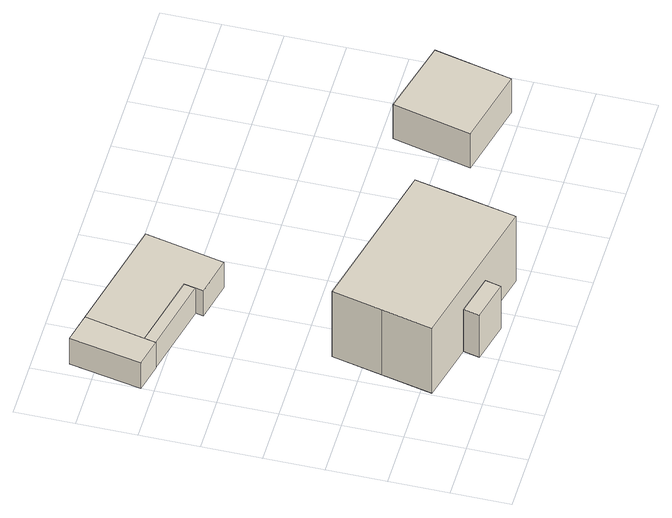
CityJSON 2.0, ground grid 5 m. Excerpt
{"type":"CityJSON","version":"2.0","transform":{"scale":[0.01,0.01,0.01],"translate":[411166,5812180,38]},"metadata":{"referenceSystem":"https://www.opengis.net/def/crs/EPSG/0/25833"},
"CityObjects":{
"building1":{"type":"Building","attributes":{"Gemeindeschluessel":"11000009","BezugspunktDach":"2200","function":"51009_1610","measuredHeight":2.81,"storeysAboveGround":0},"address":[{"country":"Germany","locality":"Berlin"}],"geometry":[{"type":"Solid","lod":"1","boundaries":[[[[0,1,2,3,4]],[[5,6,7,8,9]],[[5,9,4,3]],[[6,5,3,2]],[[7,6,2,1]],[[8,7,1,0]],[[9,8,0,4]]]]}]},
"building2":{"type":"Building","attributes":{"Gemeindeschluessel":"11000009","BezugspunktDach":"2200","function":"51009_1610","measuredHeight":2.77,"storeysAboveGround":0},"address":[{"country":"Germany","locality":"Berlin"}],"geometry":[{"type":"Solid","lod":"1","boundaries":[[[[10,11,1,0]],[[12,13,14,15]],[[12,15,0,1]],[[13,12,1,11]],[[14,13,11,10]],[[15,14,10,0]]]]}]},
"building3":{"type":"Building","attributes":{"name":"Revierförsterei Rahnsdorf","Gemeindeschluessel":"11000009","function":"31001_1223"},"address":[{"country":"Germany","locality":"Berlin","thoroughfareNumber":"5","thoroughfareName":"Alter Fischerweg"}],"children":["building3-1","building3-2"]},
"building3-1":{"type":"BuildingPart","attributes":{"BezugspunktDach":"2200","measuredHeight":9.29,"storeysAboveGround":2},"parents":["building3"],"geometry":[{"type":"Solid","lod":"1","boundaries":[[[[16,17,18,19,20,21]],[[22,23,24,25,26,27]],[[22,27,21,20]],[[23,22,20,19]],[[24,23,19,18]],[[25,24,18,17]],[[26,25,17,16]],[[27,26,16,21],[28,29,30,31]],[[30,29,28,31]]]]}]},
"building3-2":{"type":"BuildingPart","attributes":{"BezugspunktDach":"2200","measuredHeight":4.62,"storeysAboveGround":2},"parents":["building3"],"geometry":[{"type":"Solid","lod":"1","boundaries":[[[[32,31,30,33]],[[29,28,34,35]],[[29,35,33,30]],[[34,28,31,32]],[[35,34,32,33]],[[28,29,30,31]]]]}]},
"building4":{"type":"Building","attributes":{"Gemeindeschluessel":"11000009","BezugspunktDach":"2200","function":"31001_2000","measuredHeight":2.75,"storeysAboveGround":1},"address":[{"country":"Germany","locality":"Berlin","thoroughfareNumber":"5 (1)","thoroughfareName":"Alter Fischerweg"}],"geometry":[{"type":"Solid","lod":"1","boundaries":[[[[11,10,36,37,38,2,1]],[[39,40,41,42,43,44,45]],[[39,45,1,2]],[[40,39,2,38]],[[41,40,38,37]],[[42,41,37,36]],[[43,42,36,10]],[[44,43,10,11]],[[45,44,11,1]]]]}]},
"building5":{"type":"Building","attributes":{"Gemeindeschluessel":"11000009","BezugspunktDach":"2200","function":"31001_2000","measuredHeight":4.06,"storeysAboveGround":1},"address":[{"country":"Germany","locality":"Berlin","thoroughfareNumber":"5 (2)","thoroughfareName":"Alter Fischerweg"}],"geometry":[{"type":"Solid","lod":"1","boundaries":[[[[46,47,48,49]],[[50,51,52,53]],[[50,53,49,48]],[[51,50,48,47]],[[52,51,47,46]],[[53,52,46,49]]]]}]}
},
"vertices":[
[250,2554,300],[271,2653,300],[382,3158,300],[124,3217,300],[1,2611,300],[124,3217,19],[382,3158,19],[271,2653,19],[250,2554,19],[1,2611,19],
[900,2407,300],[921,2503,300],[271,2653,23],[921,2503,23],[900,2407,23],[250,2554,23],
[1854,85,752],[1947,515,752],[2040,945,752],[698,1259,752],[602,833,752],[506,407,752],[602,833,36],[698,1259,36],[2040,945,36],[1947,515,36],[1854,85,36],[506,407,36],[1359,203,36],[1010,286,36],[1010,286,498],[1359,203,498],
[1327,68,498],[978,151,498],[1327,68,36],[978,151,36],
[886,2341,300],[1230,2263,300],[1376,2930,300],[382,3158,24],[1376,2930,24],[1230,2263,24],[886,2341,24],[900,2407,24],[921,2503,24],[271,2653,24],
[3638,586,395],[3791,1241,395],[3134,1404,395],[2973,742,395],[3134,1404,21],[3791,1241,21],[3638,586,21],[2973,742,21]
]}
